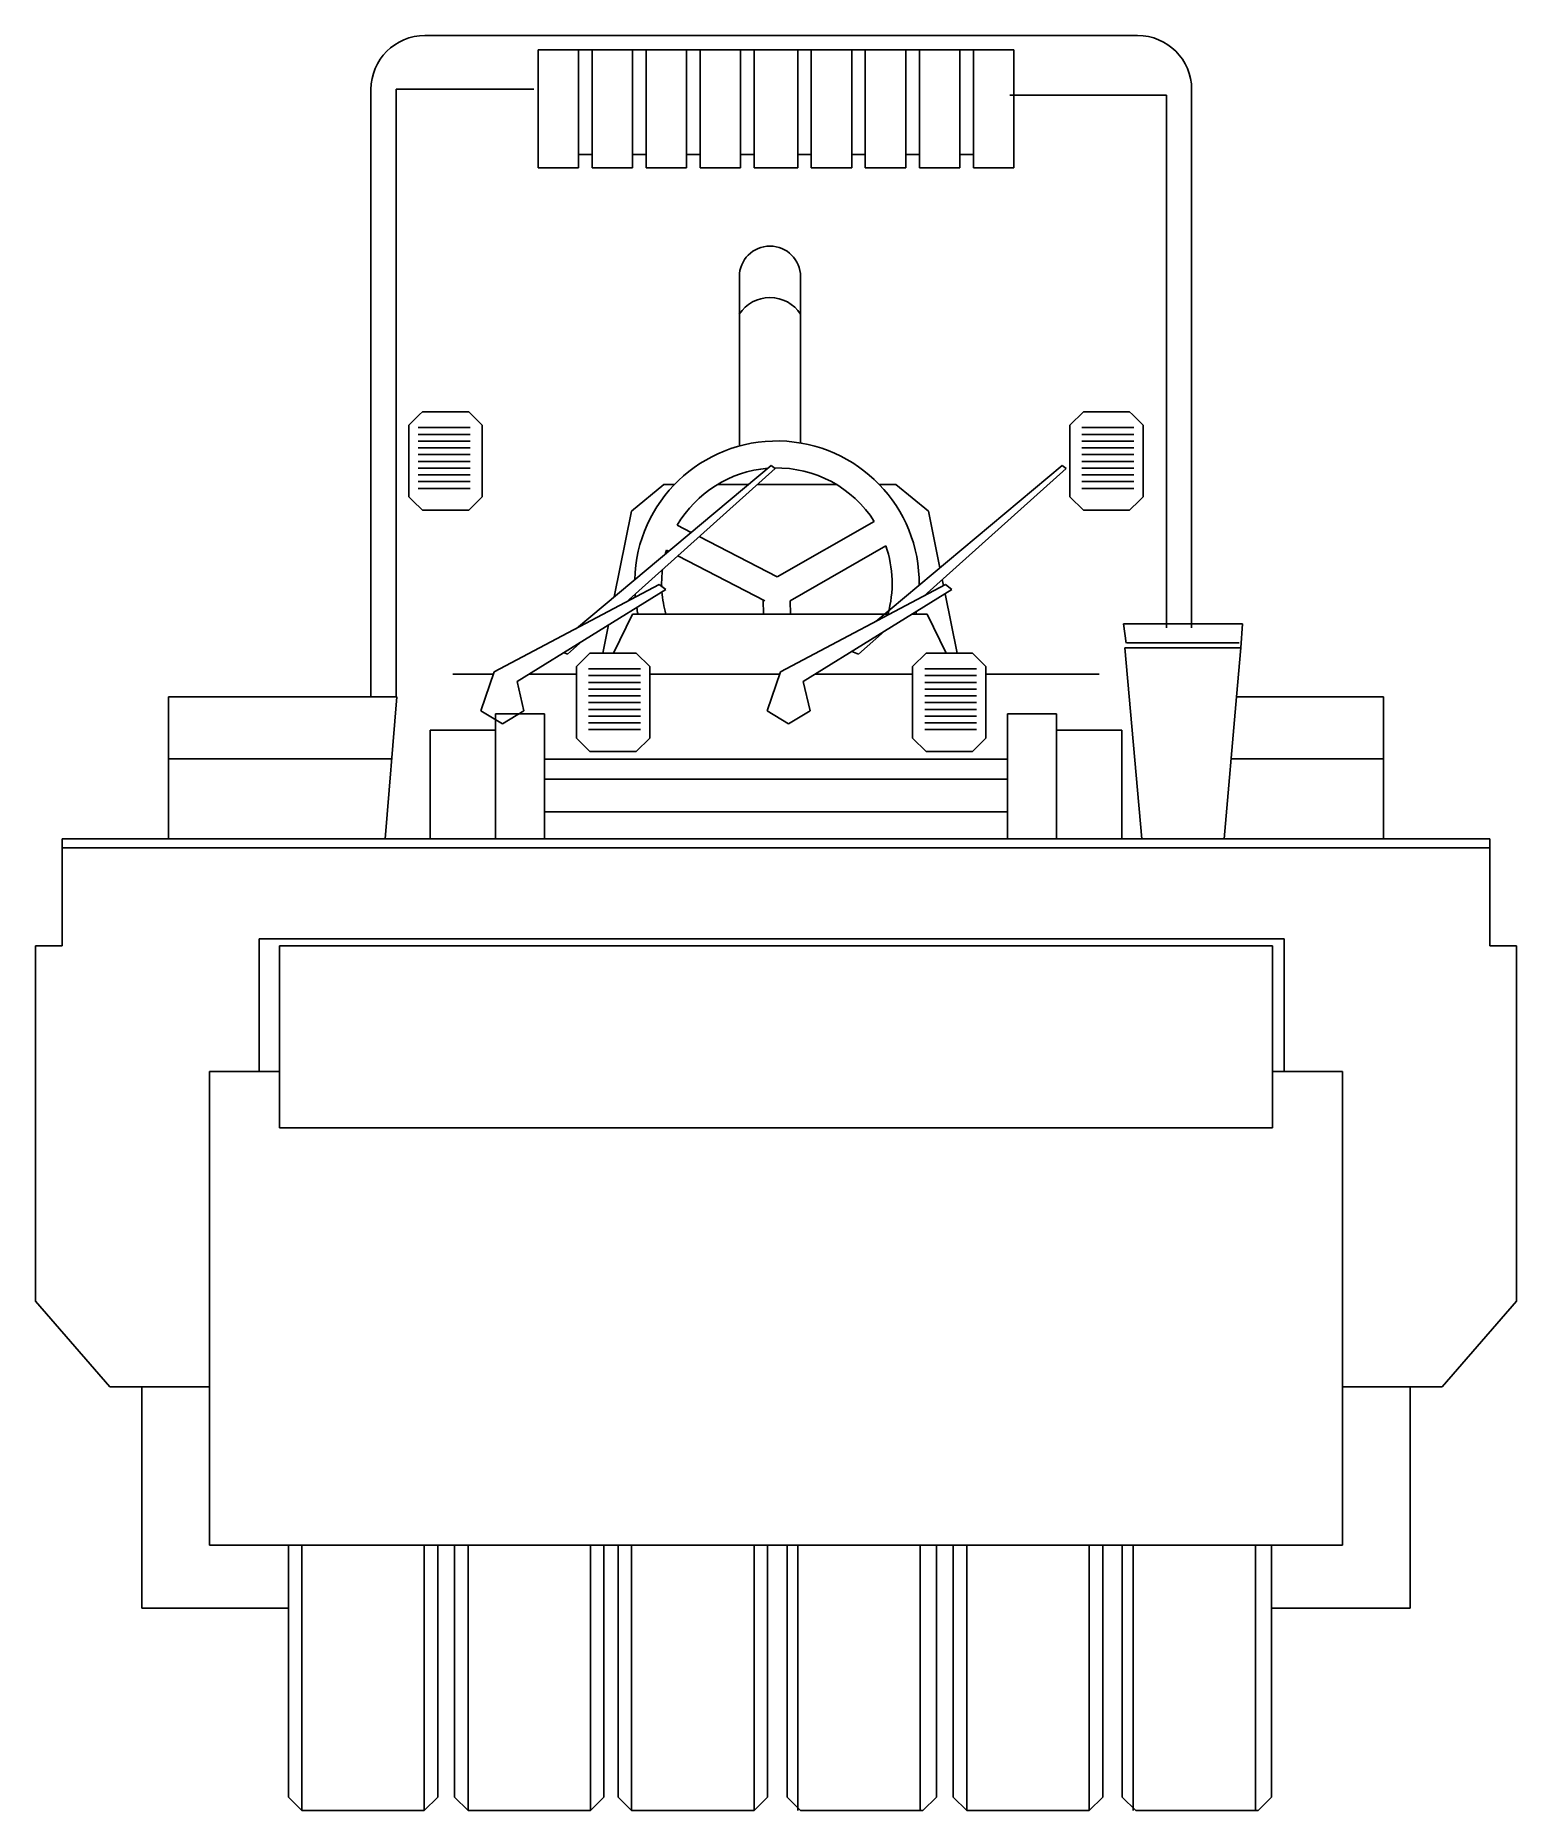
# Model space of a CAD drawing. Extents: x -1.1 to 1.1, y 0 to 2.63.
import ezdxf

# ---------------------------------------------------------------- set-up
doc = ezdxf.new("R2010")
doc.units = 0
doc.header["$LTSCALE"] = 25
doc.header["$MEASUREMENT"] = 0
doc.layers.get('0').update_dxf_attribs({"linetype": 'CONTINUOUS'})

msp = doc.modelspace()

# ---------------------------------------------------------------- linework, layer by layer
for p, q in [((-0.5203, 2.6302), (-0.0004, 2.6302)), ((0.3519, 2.6088), (-0.3528, 2.6088)), ((-0.3528, 2.6088), (-0.3528, 2.434)), ((-0.2928, 2.6088), (-0.2928, 2.434)), ((-0.2728, 2.6088), (-0.2728, 2.434)), ((-0.2128, 2.6088), (-0.2128, 2.434)), ((-0.1928, 2.6088), (-0.1928, 2.434)), ((-0.1328, 2.6088), (-0.1328, 2.434)), ((-0.1128, 2.6088), (-0.1128, 2.434)), ((-0.0528, 2.6088), (-0.0528, 2.434)), ((-0.0328, 2.6088), (-0.0328, 2.434)), ((0.5352, 2.6302), (-0.0004, 2.6302)), ((0.0319, 2.6088), (0.0319, 2.434)), ((0.0519, 2.6088), (0.0519, 2.434)), ((0.1119, 2.6088), (0.1119, 2.434)), ((0.1319, 2.6088), (0.1319, 2.434)), ((0.1919, 2.6088), (0.1919, 2.434)), ((0.2119, 2.6088), (0.2119, 2.434)), ((0.2719, 2.6088), (0.2719, 2.434)), ((0.2919, 2.6088), (0.2919, 2.434)), ((0.3519, 2.6088), (0.3519, 2.434)), ((-0.6003, 1.6504), (-0.6003, 2.5502)), ((-0.5632, 2.5509), (-0.3591, 2.5509)), ((-0.5632, 1.6504), (-0.5632, 2.5509)), ((0.3461, 2.5416), (0.5781, 2.5416)), ((0.5781, 2.5416), (0.5781, 1.7525)), ((0.6152, 2.5502), (0.6152, 1.7525)), ((-0.2728, 2.454), (-0.2928, 2.454)), ((-0.1928, 2.454), (-0.2128, 2.454)), ((-0.1128, 2.454), (-0.1328, 2.454)), ((-0.0328, 2.454), (-0.0528, 2.454)), ((0.0319, 2.454), (0.0519, 2.454)), ((0.1119, 2.454), (0.1319, 2.454)), ((0.1919, 2.454), (0.2119, 2.454)), ((0.2719, 2.454), (0.2919, 2.454)), ((-0.2928, 2.434), (-0.3528, 2.434)), ((-0.2128, 2.434), (-0.2728, 2.434)), ((-0.1328, 2.434), (-0.1928, 2.434)), ((-0.0528, 2.434), (-0.1128, 2.434)), ((0.0319, 2.434), (-0.0328, 2.434)), ((0.0519, 2.434), (0.1119, 2.434)), ((0.1319, 2.434), (0.1919, 2.434)), ((0.2119, 2.434), (0.2719, 2.434)), ((0.2919, 2.434), (0.3519, 2.434)), ((-0.0547, 2.2728), (-0.0547, 2.0218)), ((0.036, 2.2728), (0.036, 2.0263)), ((-0.5442, 2.0525), (-0.5283, 2.0684)), ((-0.5442, 1.9467), (-0.5442, 2.0525)), ((-0.5283, 2.0684), (-0.5242, 2.0725)), ((-0.5242, 2.0725), (-0.4556, 2.0725)), ((-0.4556, 2.0725), (-0.4356, 2.0525)), ((-0.4356, 1.9467), (-0.4356, 2.0525)), ((0.4548, 2.0725), (0.4348, 2.0525)), ((0.4348, 1.9467), (0.4348, 2.0525)), ((0.5233, 2.0725), (0.4548, 2.0725)), ((0.5275, 2.0684), (0.5233, 2.0725)), ((0.5275, 2.0684), (0.5433, 2.0525)), ((0.5433, 2.0525), (0.5433, 1.9467)), ((-0.5304, 2.0491), (-0.4536, 2.0491)), ((-0.5304, 2.0391), (-0.4536, 2.0391)), ((-0.5304, 2.0291), (-0.4536, 2.0291)), ((0.5295, 2.0491), (0.4528, 2.0491)), ((0.5295, 2.0391), (0.4528, 2.0391)), ((0.5295, 2.0291), (0.4528, 2.0291)), ((-0.5304, 2.0191), (-0.4536, 2.0191)), ((-0.5304, 2.0091), (-0.4536, 2.0091)), ((0.5295, 2.0191), (0.4528, 2.0191)), ((0.5295, 2.0091), (0.4528, 2.0091)), ((-0.5304, 1.9991), (-0.4536, 1.9991)), ((-0.5304, 1.9891), (-0.4536, 1.9891)), ((-0.5304, 1.9791), (-0.4536, 1.9791)), ((-0.0078, 1.9929), (-0.2959, 1.7515)), ((-0.223, 1.7901), (-0.0016, 1.9883)), ((-0.0016, 1.9883), (-0.0078, 1.9929)), ((0.4233, 1.9929), (0.1475, 1.7619)), ((0.2185, 1.7994), (0.4295, 1.9883)), ((0.4295, 1.9883), (0.4233, 1.9929)), ((0.5295, 1.9991), (0.4528, 1.9991)), ((0.5295, 1.9891), (0.4528, 1.9891)), ((0.5295, 1.9791), (0.4528, 1.9791)), ((-0.5386, 1.9411), (-0.5442, 1.9467)), ((-0.5304, 1.9691), (-0.4536, 1.9691)), ((-0.5304, 1.9591), (-0.4536, 1.9591)), ((-0.4556, 1.9267), (-0.4356, 1.9467)), ((-0.1666, 1.9647), (-0.2145, 1.9255)), ((-0.1509, 1.9647), (-0.1666, 1.9647)), ((-0.0414, 1.9647), (-0.0873, 1.9647)), ((0.089, 1.9647), (-0.0279, 1.9647)), ((0.1773, 1.9647), (0.1526, 1.9647)), ((0.1773, 1.9647), (0.2253, 1.9255)), ((0.4548, 1.9267), (0.4348, 1.9467)), ((0.5295, 1.9691), (0.4528, 1.9691)), ((0.5295, 1.9591), (0.4528, 1.9591)), ((0.5433, 1.9467), (0.5378, 1.9411)), ((-0.5242, 1.9267), (-0.5386, 1.9411)), ((-0.5242, 1.9267), (-0.4556, 1.9267)), ((-0.2403, 1.7981), (-0.2145, 1.9255)), ((0.2423, 1.8413), (0.2253, 1.9255)), ((0.5233, 1.9267), (0.4548, 1.9267)), ((0.5233, 1.9267), (0.5378, 1.9411)), ((-0.1261, 1.8937), (-0.1467, 1.9044)), ((0.1451, 1.9099), (0.0015, 1.8278)), ((0.0015, 1.8278), (-0.1141, 1.8875)), ((0.1624, 1.8737), (0.0205, 1.7925)), ((-0.1594, 1.8659), (-0.1626, 1.8676)), ((-0.0169, 1.7922), (-0.146, 1.859)), ((-0.1733, 1.8164), (-0.4178, 1.687)), ((-0.1638, 1.8092), (-0.1733, 1.8164)), ((0.2505, 1.8164), (0.0061, 1.687)), ((0.2477, 1.8149), (0.2458, 1.8239)), ((0.2601, 1.8092), (0.2505, 1.8164)), ((-0.384, 1.6728), (-0.1638, 1.8092)), ((-0.0191, 1.7728), (-0.0196, 1.7936)), ((0.0209, 1.7728), (0.0205, 1.7925)), ((0.0398, 1.6728), (0.2601, 1.8092)), ((0.2679, 1.715), (0.2501, 1.803)), ((-0.2128, 1.7728), (-0.2409, 1.715)), ((0.1682, 1.7728), (-0.2128, 1.7728)), ((0.2235, 1.7728), (0.2013, 1.7728)), ((0.2516, 1.715), (0.2235, 1.7728)), ((-0.2571, 1.715), (-0.2487, 1.7566)), ((0.122, 1.7131), (0.1604, 1.7475)), ((0.5181, 1.7294), (0.5145, 1.7583)), ((0.5526, 1.7583), (0.5145, 1.7583)), ((0.5526, 1.7583), (0.6904, 1.7583)), ((0.6904, 1.7583), (0.6881, 1.7226)), ((-0.3149, 1.7156), (-0.309, 1.7131)), ((-0.309, 1.7131), (-0.2868, 1.733)), ((-0.276, 1.715), (-0.296, 1.695)), ((-0.2074, 1.715), (-0.276, 1.715)), ((-0.2405, 1.7157), (-0.2409, 1.715)), ((-0.1874, 1.695), (-0.2074, 1.715)), ((0.1119, 1.7175), (0.122, 1.7131)), ((0.2219, 1.715), (0.2019, 1.695)), ((0.2905, 1.715), (0.2219, 1.715)), ((0.3105, 1.695), (0.2905, 1.715)), ((0.6881, 1.7226), (0.5165, 1.7226)), ((0.5413, 1.4397), (0.5165, 1.7226)), ((0.6856, 1.7301), (0.5193, 1.7301)), ((0.6881, 1.7226), (0.6818, 1.6502)), ((-0.4188, 1.6839), (-0.4792, 1.6839)), ((-0.4178, 1.687), (-0.4374, 1.6294)), ((-0.296, 1.6839), (-0.3661, 1.6839)), ((-0.296, 1.5891), (-0.296, 1.695)), ((-0.2012, 1.6915), (-0.278, 1.6915)), ((-0.1874, 1.695), (-0.1874, 1.5891)), ((0.005, 1.6839), (-0.1874, 1.6839)), ((0.0061, 1.687), (-0.0136, 1.6294)), ((0.2019, 1.6839), (0.0577, 1.6839)), ((0.2019, 1.5891), (0.2019, 1.695)), ((0.2967, 1.6915), (0.2199, 1.6915)), ((0.3105, 1.695), (0.3105, 1.5891)), ((0.4784, 1.6839), (0.3105, 1.6839)), ((-0.384, 1.6728), (-0.3738, 1.6294)), ((-0.2012, 1.6815), (-0.278, 1.6815)), ((-0.2012, 1.6715), (-0.278, 1.6715)), ((-0.2012, 1.6615), (-0.278, 1.6615)), ((0.0398, 1.6728), (0.05, 1.6294)), ((0.2967, 1.6815), (0.2199, 1.6815)), ((0.2967, 1.6715), (0.2199, 1.6715)), ((0.2967, 1.6615), (0.2199, 1.6615)), ((-0.9003, 1.6502), (-0.5622, 1.6502)), ((-0.9003, 1.4397), (-0.9003, 1.6502)), ((-0.5792, 1.4397), (-0.5622, 1.6502)), ((-0.2012, 1.6515), (-0.278, 1.6515)), ((-0.2012, 1.6415), (-0.278, 1.6415)), ((-0.2012, 1.6315), (-0.278, 1.6315)), ((0.2967, 1.6515), (0.2199, 1.6515)), ((0.2967, 1.6415), (0.2199, 1.6415)), ((0.2967, 1.6315), (0.2199, 1.6315)), ((0.6632, 1.4397), (0.6818, 1.6502)), ((0.6818, 1.6502), (0.8995, 1.6502)), ((0.8995, 1.6502), (0.8995, 1.4397)), ((0.8995, 1.5765), (0.8995, 1.6502)), ((-0.4056, 1.6103), (-0.4374, 1.6294)), ((-0.4157, 1.6005), (-0.4157, 1.6247)), ((-0.4157, 1.6247), (-0.3431, 1.6247)), ((-0.3738, 1.6294), (-0.4056, 1.6103)), ((-0.3431, 1.6247), (-0.3431, 1.4397)), ((-0.2012, 1.6215), (-0.278, 1.6215)), ((-0.2012, 1.6115), (-0.278, 1.6115)), ((0.0182, 1.6103), (-0.0136, 1.6294)), ((0.05, 1.6294), (0.0182, 1.6103)), ((0.2967, 1.6215), (0.2199, 1.6215)), ((0.2967, 1.6115), (0.2199, 1.6115)), ((0.3423, 1.6247), (0.3423, 1.4397)), ((0.4149, 1.6247), (0.3423, 1.6247)), ((0.4149, 1.6005), (0.4149, 1.6247)), ((-0.5125, 1.6005), (-0.4157, 1.6005)), ((-0.5125, 1.4397), (-0.5125, 1.6005)), ((-0.4157, 1.4397), (-0.4157, 1.6005)), ((-0.276, 1.5691), (-0.296, 1.5891)), ((-0.2012, 1.6015), (-0.278, 1.6015)), ((-0.2074, 1.5691), (-0.1874, 1.5891)), ((0.2219, 1.5691), (0.2019, 1.5891)), ((0.2967, 1.6015), (0.2199, 1.6015)), ((0.2905, 1.5691), (0.3105, 1.5891)), ((0.4149, 1.4397), (0.4149, 1.6005)), ((0.5117, 1.6005), (0.4149, 1.6005)), ((0.5117, 1.4397), (0.5117, 1.6005)), ((-0.9003, 1.5581), (-0.5696, 1.5581)), ((0.3423, 1.5575), (-0.3431, 1.5575)), ((-0.2074, 1.5691), (-0.276, 1.5691)), ((0.2905, 1.5691), (0.2219, 1.5691)), ((0.8995, 1.5581), (0.6737, 1.5581)), ((-0.3431, 1.5279), (-0.0004, 1.5279)), ((0.3423, 1.5279), (-0.0004, 1.5279)), ((-0.3431, 1.4795), (-0.0004, 1.4795)), ((0.3423, 1.4795), (-0.0004, 1.4795)), ((-1.0575, 1.4397), (-0.9003, 1.4397)), ((-1.0575, 1.281), (-1.0575, 1.4397)), ((-1.0575, 1.4265), (-0.0004, 1.4265)), ((-0.9003, 1.4397), (-0.0004, 1.4397)), ((0.8995, 1.4397), (-0.0004, 1.4397)), ((1.0567, 1.4265), (-0.0004, 1.4265)), ((0.8995, 1.4397), (1.0567, 1.4397)), ((1.0567, 1.4397), (1.0567, 1.281)), ((1.0567, 1.281), (1.0567, 1.4397)), ((-0.7657, 1.2915), (0.7521, 1.2915)), ((-0.7657, 1.0948), (-0.7657, 1.2915)), ((0.7521, 1.0948), (0.7521, 1.2915)), ((-1.0972, 1.281), (-1.0575, 1.281)), ((-1.0972, 1.281), (-1.0972, 0.7547)), ((-0.7359, 1.281), (-0.0004, 1.281)), ((-0.7359, 1.0114), (-0.7359, 1.281)), ((0.7351, 1.281), (-0.0004, 1.281)), ((0.7351, 1.0114), (0.7351, 1.281)), ((1.0567, 1.281), (1.0963, 1.281)), ((1.0963, 1.281), (1.0567, 1.281)), ((1.0963, 1.281), (1.0963, 0.7547)), ((-0.8397, 1.0948), (-0.7359, 1.0948)), ((-0.8397, 0.3927), (-0.8397, 1.0948)), ((0.7351, 1.0948), (0.8389, 1.0948)), ((0.8389, 0.3927), (0.8389, 1.0948)), ((-0.7359, 1.0114), (0.7351, 1.0114)), ((-1.0972, 0.7547), (-0.9872, 0.6275)), ((1.0963, 0.7547), (0.9864, 0.6275)), ((-0.9872, 0.6275), (-0.8397, 0.6275)), ((-0.9397, 0.6275), (-0.9397, 0.2996)), ((0.9864, 0.6275), (0.8389, 0.6275)), ((0.9389, 0.6275), (0.9389, 0.2996)), ((-0.8397, 0.3927), (0.8389, 0.3927)), ((-0.7227, 0.0196), (-0.7227, 0.3927)), ((-0.7027, -0.0004), (-0.7027, 0.3927)), ((-0.5215, -0.0004), (-0.5215, 0.3927)), ((-0.5015, 0.0196), (-0.5015, 0.3927)), ((-0.4765, 0.0196), (-0.4765, 0.3927)), ((-0.4565, -0.0004), (-0.4565, 0.3927)), ((-0.2752, -0.0004), (-0.2752, 0.3927)), ((-0.2552, 0.0196), (-0.2552, 0.3927)), ((-0.2342, 0.0196), (-0.2342, 0.3927)), ((-0.2142, -0.0004), (-0.2142, 0.3927)), ((-0.0329, -0.0004), (-0.0329, 0.3927)), ((-0.0129, 0.0196), (-0.0129, 0.3927)), ((0.016, 0.0196), (0.016, 0.3927)), ((0.0321, -0.0004), (0.0321, 0.3927)), ((0.2133, -0.0004), (0.2133, 0.3927)), ((0.2373, 0.0196), (0.2373, 0.3927)), ((0.2622, 0.0196), (0.2622, 0.3927)), ((0.2822, -0.0004), (0.2822, 0.3927)), ((0.4635, -0.0004), (0.4635, 0.3927)), ((0.4835, 0.0196), (0.4835, 0.3927)), ((0.5124, 0.0196), (0.5124, 0.3927)), ((0.5285, -0.0004), (0.5285, 0.3927)), ((0.7097, -0.0004), (0.7097, 0.3927)), ((0.7337, 0.0196), (0.7337, 0.3927)), ((-0.9397, 0.2996), (-0.7227, 0.2996)), ((0.9389, 0.2996), (0.7337, 0.2996)), ((-0.7227, 0.0196), (-0.7027, -0.0004)), ((-0.5215, -0.0004), (-0.5015, 0.0196)), ((-0.4765, 0.0196), (-0.4565, -0.0004)), ((-0.2752, -0.0004), (-0.2552, 0.0196)), ((-0.2342, 0.0196), (-0.2142, -0.0004)), ((-0.0329, -0.0004), (-0.0129, 0.0196)), ((0.016, 0.0196), (0.036, -0.0004)), ((0.2173, -0.0004), (0.2373, 0.0196)), ((0.2622, 0.0196), (0.2822, -0.0004)), ((0.4635, -0.0004), (0.4835, 0.0196)), ((0.5124, 0.0196), (0.5324, -0.0004)), ((0.7137, -0.0004), (0.7337, 0.0196)), ((-0.7027, -0.0004), (-0.5215, -0.0004)), ((-0.4565, -0.0004), (-0.2752, -0.0004)), ((-0.2142, -0.0004), (-0.0329, -0.0004)), ((0.036, -0.0004), (0.2173, -0.0004)), ((0.2822, -0.0004), (0.4635, -0.0004)), ((0.5324, -0.0004), (0.7137, -0.0004))]:
    msp.add_line(p, q)
for centre, radius, start, end in [((-0.5203, 2.5502), 0.08, 90, 180), ((0.5352, 2.5502), 0.08, 0, 90), ((-0.0094, 2.2728), 0.0453, 0, 180), ((-0.0094, 2.1882), 0.0537, 32.4154, 147.5846), ((0.0009, 1.8186), 0.2107, 359.1635, 178.6108), ((0.0009, 1.8186), 0.1707, 94.5757, 149.8252), ((0.0009, 1.8186), 0.1707, 32.3436, 91.2495), ((0.0009, 1.8186), 0.1707, 344.4554, 18.8489), ((0.0009, 1.8186), 0.1707, 163.3156, 165.3298), ((0.0009, 1.8186), 0.1707, 173.2013, 181.6378), ((0.0009, 1.8186), 0.2107, 184.3861, 185.7046), ((0.0009, 1.8186), 0.1707, 184.3087, 195.5446), ((0.0009, 1.8186), 0.2107, 189.8317, 192.5392), ((0.0009, 1.8186), 0.2107, 347.4608, 348.4884)]:
    msp.add_arc(centre, radius, start, end)

doc.saveas('drawing.dxf')
